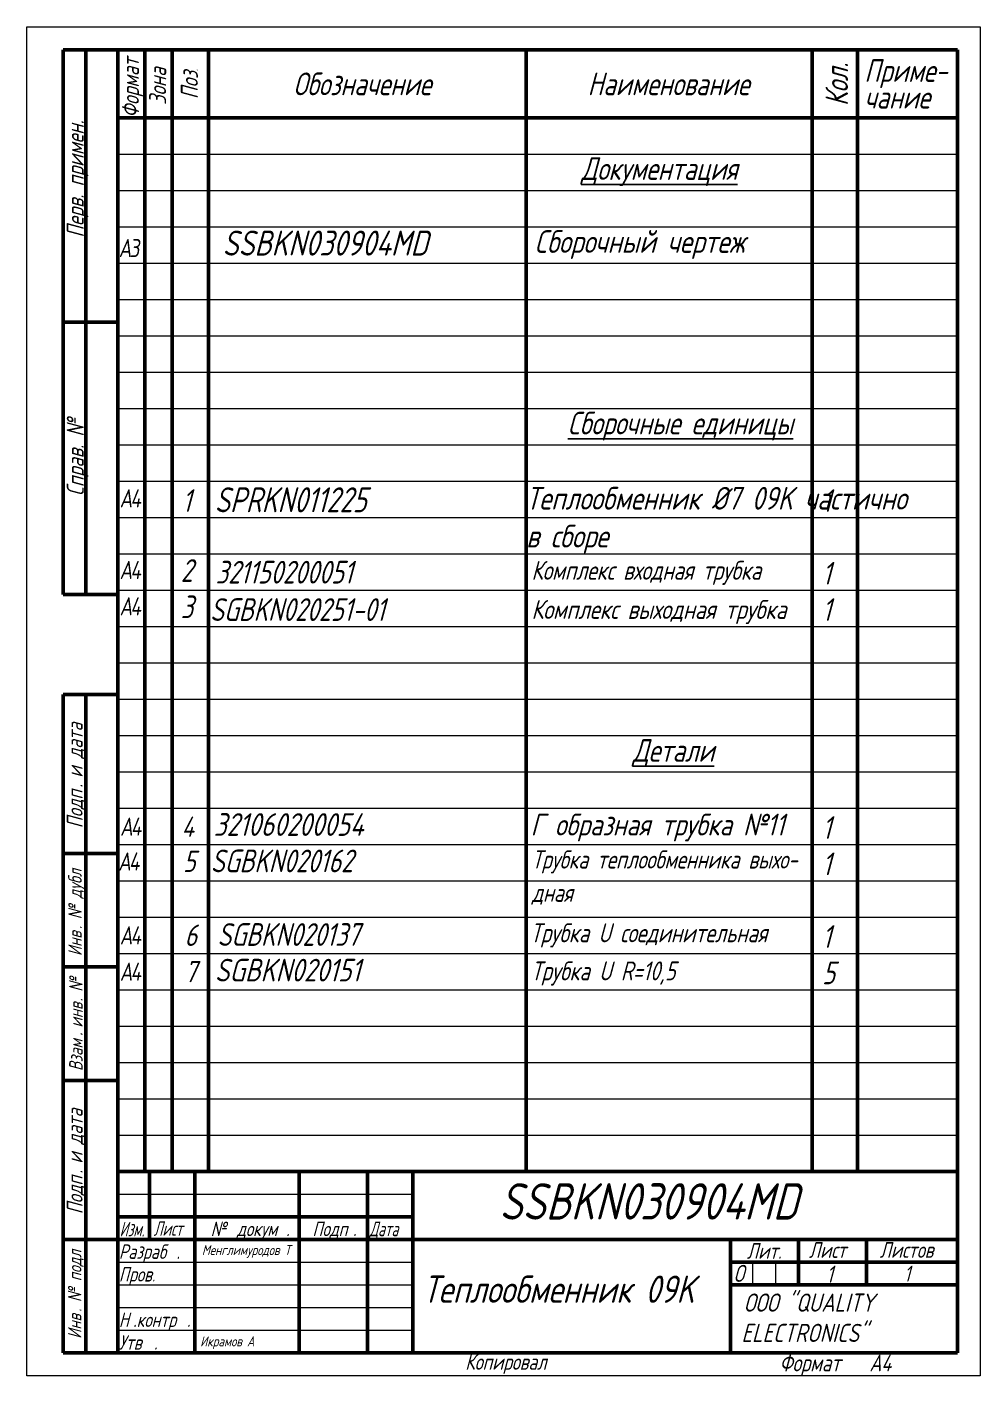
# Model space of a CAD drawing. Header units: millimetres. Extents: x 937859 to 970574, y 987894 to 996517.
# Drawn here: x 969592.8 to 969802.8, y 994745 to 995042 of the extents above; entities that cross this region are included whole.
import ezdxf

# ---------------------------------------------------------------- set-up
doc = ezdxf.new("R2010")
doc.units = ezdxf.units.MM
doc.header["$LTSCALE"] = 0.5
doc.linetypes.add('K5LT_BASIC', pattern=[0])
doc.linetypes.add('K5LT_THIN', pattern=[0])
doc.styles.add('A4x2', font='GOST_A.TTF', dxfattribs={"width": 0.955, "oblique": 15, "height": 5.5})
doc.styles.add('DPH.9S.21.02.00.000. СБ', font='GOST_A.TTF', dxfattribs={"oblique": 15, "height": 10})
doc.styles.add('KTEXTSTYLE', font='GOST_A.TTF', dxfattribs={"width": 0.96, "oblique": 15, "height": 8})
doc.styles.get("Standard").update_dxf_attribs({"font": 'GOST_A.TTF', "oblique": 15})
doc.styles.add('Table text', font='GOST_A.TTF', dxfattribs={"oblique": 15, "height": 2.8})

msp = doc.modelspace()

# ---------------------------------------------------------------- linework, layer by layer
at = {"linetype": 'K5LT_THIN', "lineweight": 18}
for p, q in [((969592.799, 995042.039), (969802.799, 995042.039)), ((969592.799, 994745.039), (969592.799, 995042.039)), ((969802.799, 995042.039), (969802.799, 994745.039)), ((969612.799, 995014.039), (969618.799, 995014.039)), ((969618.799, 995014.039), (969624.799, 995014.039)), ((969624.799, 995014.039), (969632.799, 995014.039)), ((969632.799, 995014.039), (969702.799, 995014.039)), ((969702.799, 995014.039), (969765.799, 995014.039)), ((969765.799, 995014.039), (969775.799, 995014.039)), ((969775.799, 995014.039), (969797.799, 995014.039)), ((969612.799, 995006.039), (969618.799, 995006.039)), ((969618.799, 995006.039), (969624.799, 995006.039)), ((969624.799, 995006.039), (969632.799, 995006.039)), ((969632.799, 995006.039), (969702.799, 995006.039)), ((969702.799, 995006.039), (969765.799, 995006.039)), ((969765.799, 995006.039), (969775.799, 995006.039)), ((969775.799, 995006.039), (969797.799, 995006.039)), ((969612.799, 994998.039), (969618.799, 994998.039)), ((969618.799, 994998.039), (969624.799, 994998.039)), ((969624.799, 994998.039), (969632.799, 994998.039)), ((969632.799, 994998.039), (969702.799, 994998.039)), ((969702.799, 994998.039), (969765.799, 994998.039)), ((969765.799, 994998.039), (969775.799, 994998.039)), ((969775.799, 994998.039), (969797.799, 994998.039)), ((969612.799, 994990.039), (969618.799, 994990.039)), ((969618.799, 994990.039), (969624.799, 994990.039)), ((969624.799, 994990.039), (969632.799, 994990.039)), ((969632.799, 994990.039), (969702.799, 994990.039)), ((969702.799, 994990.039), (969765.799, 994990.039)), ((969765.799, 994990.039), (969775.799, 994990.039)), ((969775.799, 994990.039), (969797.799, 994990.039)), ((969612.799, 994982.039), (969618.799, 994982.039)), ((969618.799, 994982.039), (969624.799, 994982.039)), ((969624.799, 994982.039), (969632.799, 994982.039)), ((969632.799, 994982.039), (969702.799, 994982.039)), ((969702.799, 994982.039), (969765.799, 994982.039)), ((969765.799, 994982.039), (969775.799, 994982.039)), ((969775.799, 994982.039), (969797.799, 994982.039)), ((969612.799, 994974.039), (969618.799, 994974.039)), ((969618.799, 994974.039), (969624.799, 994974.039)), ((969624.799, 994974.039), (969632.799, 994974.039)), ((969632.799, 994974.039), (969702.799, 994974.039)), ((969702.799, 994974.039), (969765.799, 994974.039)), ((969765.799, 994974.039), (969775.799, 994974.039)), ((969775.799, 994974.039), (969797.799, 994974.039)), ((969612.799, 994966.039), (969618.799, 994966.039)), ((969618.799, 994966.039), (969624.799, 994966.039)), ((969624.799, 994966.039), (969632.799, 994966.039)), ((969632.799, 994966.039), (969702.799, 994966.039)), ((969702.799, 994966.039), (969765.799, 994966.039)), ((969765.799, 994966.039), (969775.799, 994966.039)), ((969775.799, 994966.039), (969797.799, 994966.039)), ((969612.799, 994958.039), (969618.799, 994958.039)), ((969618.799, 994958.039), (969624.799, 994958.039)), ((969624.799, 994958.039), (969632.799, 994958.039)), ((969632.799, 994958.039), (969702.799, 994958.039)), ((969702.799, 994958.039), (969765.799, 994958.039)), ((969765.799, 994958.039), (969775.799, 994958.039)), ((969775.799, 994958.039), (969797.799, 994958.039)), ((969612.799, 994950.039), (969618.799, 994950.039)), ((969618.799, 994950.039), (969624.799, 994950.039)), ((969624.799, 994950.039), (969632.799, 994950.039)), ((969632.799, 994950.039), (969702.799, 994950.039)), ((969702.799, 994950.039), (969765.799, 994950.039)), ((969765.799, 994950.039), (969775.799, 994950.039)), ((969775.799, 994950.039), (969797.799, 994950.039)), ((969612.799, 994942.039), (969618.799, 994942.039)), ((969618.799, 994942.039), (969624.799, 994942.039)), ((969624.799, 994942.039), (969632.799, 994942.039)), ((969632.799, 994942.039), (969702.799, 994942.039)), ((969702.799, 994942.039), (969765.799, 994942.039)), ((969765.799, 994942.039), (969775.799, 994942.039)), ((969775.799, 994942.039), (969797.799, 994942.039)), ((969612.799, 994934.039), (969618.799, 994934.039)), ((969618.799, 994934.039), (969624.799, 994934.039)), ((969624.799, 994934.039), (969632.799, 994934.039)), ((969632.799, 994934.039), (969702.799, 994934.039)), ((969702.799, 994934.039), (969765.799, 994934.039)), ((969765.799, 994934.039), (969775.799, 994934.039)), ((969775.799, 994934.039), (969797.799, 994934.039)), ((969612.799, 994926.039), (969618.799, 994926.039)), ((969618.799, 994926.039), (969624.799, 994926.039)), ((969624.799, 994926.039), (969632.799, 994926.039)), ((969632.799, 994926.039), (969702.799, 994926.039)), ((969702.799, 994926.039), (969765.799, 994926.039)), ((969765.799, 994926.039), (969775.799, 994926.039)), ((969775.799, 994926.039), (969797.799, 994926.039)), ((969612.799, 994918.039), (969618.799, 994918.039)), ((969618.799, 994918.039), (969624.799, 994918.039)), ((969624.799, 994918.039), (969632.799, 994918.039)), ((969632.799, 994918.039), (969702.799, 994918.039)), ((969702.799, 994918.039), (969765.799, 994918.039)), ((969765.799, 994918.039), (969775.799, 994918.039)), ((969775.799, 994918.039), (969797.799, 994918.039)), ((969612.799, 994910.039), (969618.799, 994910.039)), ((969618.799, 994910.039), (969624.799, 994910.039)), ((969624.799, 994910.039), (969632.799, 994910.039)), ((969632.799, 994910.039), (969702.799, 994910.039)), ((969702.799, 994910.039), (969765.799, 994910.039)), ((969765.799, 994910.039), (969775.799, 994910.039)), ((969775.799, 994910.039), (969797.799, 994910.039)), ((969612.799, 994902.039), (969618.799, 994902.039)), ((969618.799, 994902.039), (969624.799, 994902.039)), ((969624.799, 994902.039), (969632.799, 994902.039)), ((969632.799, 994902.039), (969702.799, 994902.039)), ((969702.799, 994902.039), (969765.799, 994902.039)), ((969765.799, 994902.039), (969775.799, 994902.039)), ((969775.799, 994902.039), (969797.799, 994902.039)), ((969612.799, 994894.039), (969618.799, 994894.039)), ((969618.799, 994894.039), (969624.799, 994894.039)), ((969624.799, 994894.039), (969632.799, 994894.039)), ((969632.799, 994894.039), (969702.799, 994894.039)), ((969702.799, 994894.039), (969765.799, 994894.039)), ((969765.799, 994894.039), (969775.799, 994894.039)), ((969775.799, 994894.039), (969797.799, 994894.039)), ((969612.799, 994886.039), (969618.799, 994886.039)), ((969618.799, 994886.039), (969624.799, 994886.039)), ((969624.799, 994886.039), (969632.799, 994886.039)), ((969632.799, 994886.039), (969702.799, 994886.039)), ((969702.799, 994886.039), (969765.799, 994886.039)), ((969765.799, 994886.039), (969775.799, 994886.039)), ((969775.799, 994886.039), (969797.799, 994886.039)), ((969612.799, 994878.039), (969618.799, 994878.039)), ((969618.799, 994878.039), (969624.799, 994878.039)), ((969624.799, 994878.039), (969632.799, 994878.039)), ((969632.799, 994878.039), (969702.799, 994878.039)), ((969702.799, 994878.039), (969765.799, 994878.039)), ((969765.799, 994878.039), (969775.799, 994878.039)), ((969775.799, 994878.039), (969797.799, 994878.039)), ((969612.799, 994870.039), (969618.799, 994870.039)), ((969618.799, 994870.039), (969624.799, 994870.039)), ((969624.799, 994870.039), (969632.799, 994870.039)), ((969632.799, 994870.039), (969702.799, 994870.039)), ((969702.799, 994870.039), (969765.799, 994870.039)), ((969765.799, 994870.039), (969775.799, 994870.039)), ((969775.799, 994870.039), (969797.799, 994870.039)), ((969612.799, 994862.039), (969618.799, 994862.039)), ((969618.799, 994862.039), (969624.799, 994862.039)), ((969624.799, 994862.039), (969632.799, 994862.039)), ((969632.799, 994862.039), (969702.799, 994862.039)), ((969702.799, 994862.039), (969765.799, 994862.039)), ((969765.799, 994862.039), (969775.799, 994862.039)), ((969775.799, 994862.039), (969797.799, 994862.039)), ((969612.799, 994854.039), (969618.799, 994854.039)), ((969618.799, 994854.039), (969624.799, 994854.039)), ((969624.799, 994854.039), (969632.799, 994854.039)), ((969632.799, 994854.039), (969702.799, 994854.039)), ((969702.799, 994854.039), (969765.799, 994854.039)), ((969765.799, 994854.039), (969775.799, 994854.039)), ((969775.799, 994854.039), (969797.799, 994854.039)), ((969612.799, 994846.039), (969618.799, 994846.039)), ((969618.799, 994846.039), (969624.799, 994846.039)), ((969624.799, 994846.039), (969632.799, 994846.039)), ((969632.799, 994846.039), (969702.799, 994846.039)), ((969702.799, 994846.039), (969765.799, 994846.039)), ((969765.799, 994846.039), (969775.799, 994846.039)), ((969775.799, 994846.039), (969797.799, 994846.039)), ((969612.799, 994838.039), (969618.799, 994838.039)), ((969618.799, 994838.039), (969624.799, 994838.039)), ((969624.799, 994838.039), (969632.799, 994838.039)), ((969632.799, 994838.039), (969702.799, 994838.039)), ((969702.799, 994838.039), (969765.799, 994838.039)), ((969765.799, 994838.039), (969775.799, 994838.039)), ((969775.799, 994838.039), (969797.799, 994838.039)), ((969612.799, 994830.039), (969618.799, 994830.039)), ((969618.799, 994830.039), (969624.799, 994830.039)), ((969624.799, 994830.039), (969632.799, 994830.039)), ((969632.799, 994830.039), (969702.799, 994830.039)), ((969702.799, 994830.039), (969765.799, 994830.039)), ((969765.799, 994830.039), (969775.799, 994830.039)), ((969775.799, 994830.039), (969797.799, 994830.039)), ((969612.799, 994822.039), (969618.799, 994822.039)), ((969618.799, 994822.039), (969624.799, 994822.039)), ((969624.799, 994822.039), (969632.799, 994822.039)), ((969632.799, 994822.039), (969702.799, 994822.039)), ((969702.799, 994822.039), (969765.799, 994822.039)), ((969765.799, 994822.039), (969775.799, 994822.039)), ((969775.799, 994822.039), (969797.799, 994822.039)), ((969612.799, 994814.039), (969618.799, 994814.039)), ((969618.799, 994814.039), (969624.799, 994814.039)), ((969624.799, 994814.039), (969632.799, 994814.039)), ((969632.799, 994814.039), (969702.799, 994814.039)), ((969702.799, 994814.039), (969765.799, 994814.039)), ((969765.799, 994814.039), (969775.799, 994814.039)), ((969775.799, 994814.039), (969797.799, 994814.039)), ((969612.799, 994806.039), (969618.799, 994806.039)), ((969618.799, 994806.039), (969624.799, 994806.039)), ((969624.799, 994806.039), (969632.799, 994806.039)), ((969632.799, 994806.039), (969702.799, 994806.039)), ((969702.799, 994806.039), (969765.799, 994806.039)), ((969765.799, 994806.039), (969775.799, 994806.039)), ((969775.799, 994806.039), (969797.799, 994806.039)), ((969612.799, 994798.039), (969618.799, 994798.039)), ((969618.799, 994798.039), (969624.799, 994798.039)), ((969624.799, 994798.039), (969632.799, 994798.039)), ((969632.799, 994798.039), (969702.799, 994798.039)), ((969702.799, 994798.039), (969765.799, 994798.039)), ((969765.799, 994798.039), (969775.799, 994798.039)), ((969775.799, 994798.039), (969797.799, 994798.039)), ((969612.799, 994790.039), (969618.799, 994790.039)), ((969618.799, 994790.039), (969624.799, 994790.039)), ((969624.799, 994790.039), (969632.799, 994790.039)), ((969632.799, 994790.039), (969702.799, 994790.039)), ((969702.799, 994790.039), (969765.799, 994790.039)), ((969765.799, 994790.039), (969775.799, 994790.039)), ((969775.799, 994790.039), (969797.799, 994790.039)), ((969612.799, 994785.039), (969677.799, 994785.039)), ((969612.799, 994770.039), (969629.799, 994770.039)), ((969629.799, 994770.039), (969652.799, 994770.039)), ((969652.799, 994770.039), (969667.799, 994770.039)), ((969667.799, 994770.039), (969677.799, 994770.039)), ((969752.763, 994765.039), (969752.763, 994770.039)), ((969757.781, 994765.039), (969757.781, 994770.039)), ((969612.799, 994765.039), (969629.799, 994765.039)), ((969629.799, 994765.039), (969652.799, 994765.039)), ((969652.799, 994765.039), (969667.799, 994765.039)), ((969667.799, 994765.039), (969677.799, 994765.039)), ((969612.799, 994760.039), (969677.799, 994760.039)), ((969612.799, 994755.039), (969677.799, 994755.039)), ((969802.799, 994745.039), (969592.799, 994745.039))]:
    msp.add_line(p, q, dxfattribs=at)
at = {"linetype": 'K5LT_BASIC', "lineweight": 60}
for p, q in [((969600.799, 994917.039), (969600.799, 995037.039)), ((969612.799, 995037.039), (969600.799, 995037.039)), ((969605.799, 994917.039), (969605.799, 995037.039)), ((969612.799, 995037.039), (969797.799, 995037.039)), ((969612.799, 994750.039), (969612.799, 995037.039)), ((969618.799, 995037.039), (969618.799, 995022.039)), ((969624.799, 995037.039), (969624.799, 995022.039)), ((969632.799, 995037.039), (969632.799, 995022.039)), ((969702.799, 995037.039), (969702.799, 995022.039)), ((969765.799, 995037.039), (969765.799, 995022.039)), ((969775.799, 995037.039), (969775.799, 995022.039)), ((969797.799, 995037.039), (969797.799, 994750.039)), ((969612.799, 995022.039), (969797.799, 995022.039)), ((969618.799, 995022.039), (969618.799, 995014.039)), ((969624.799, 995022.039), (969624.799, 995014.039)), ((969632.799, 995022.039), (969632.799, 995014.039)), ((969702.799, 995022.039), (969702.799, 995014.039)), ((969765.799, 995022.039), (969765.799, 995014.039)), ((969775.799, 995022.039), (969775.799, 995014.039)), ((969618.799, 995014.039), (969618.799, 995006.039)), ((969624.799, 995014.039), (969624.799, 995006.039)), ((969632.799, 995014.039), (969632.799, 995006.039)), ((969702.799, 995014.039), (969702.799, 995006.039)), ((969765.799, 995014.039), (969765.799, 995006.039)), ((969775.799, 995014.039), (969775.799, 995006.039)), ((969618.799, 995006.039), (969618.799, 994998.039)), ((969624.799, 995006.039), (969624.799, 994998.039)), ((969632.799, 995006.039), (969632.799, 994998.039)), ((969702.799, 995006.039), (969702.799, 994998.039)), ((969765.799, 995006.039), (969765.799, 994998.039)), ((969775.799, 995006.039), (969775.799, 994998.039)), ((969618.799, 994998.039), (969618.799, 994990.039)), ((969624.799, 994998.039), (969624.799, 994990.039)), ((969632.799, 994998.039), (969632.799, 994990.039)), ((969702.799, 994998.039), (969702.799, 994990.039)), ((969765.799, 994998.039), (969765.799, 994990.039)), ((969775.799, 994998.039), (969775.799, 994990.039)), ((969618.799, 994990.039), (969618.799, 994982.039)), ((969624.799, 994990.039), (969624.799, 994982.039)), ((969632.799, 994990.039), (969632.799, 994982.039)), ((969702.799, 994990.039), (969702.799, 994982.039)), ((969765.799, 994990.039), (969765.799, 994982.039)), ((969775.799, 994990.039), (969775.799, 994982.039)), ((969618.799, 994982.039), (969618.799, 994974.039)), ((969624.799, 994982.039), (969624.799, 994974.039)), ((969632.799, 994982.039), (969632.799, 994974.039)), ((969702.799, 994982.039), (969702.799, 994974.039)), ((969765.799, 994982.039), (969765.799, 994974.039)), ((969775.799, 994982.039), (969775.799, 994974.039)), ((969612.799, 994977.039), (969600.799, 994977.039)), ((969618.799, 994974.039), (969618.799, 994966.039)), ((969624.799, 994974.039), (969624.799, 994966.039)), ((969632.799, 994974.039), (969632.799, 994966.039)), ((969702.799, 994974.039), (969702.799, 994966.039)), ((969765.799, 994974.039), (969765.799, 994966.039)), ((969775.799, 994974.039), (969775.799, 994966.039)), ((969618.799, 994966.039), (969618.799, 994958.039)), ((969624.799, 994966.039), (969624.799, 994958.039)), ((969632.799, 994966.039), (969632.799, 994958.039)), ((969702.799, 994966.039), (969702.799, 994958.039)), ((969765.799, 994966.039), (969765.799, 994958.039)), ((969775.799, 994966.039), (969775.799, 994958.039)), ((969618.799, 994958.039), (969618.799, 994950.039)), ((969624.799, 994958.039), (969624.799, 994950.039)), ((969632.799, 994958.039), (969632.799, 994950.039)), ((969702.799, 994958.039), (969702.799, 994950.039)), ((969765.799, 994958.039), (969765.799, 994950.039)), ((969775.799, 994958.039), (969775.799, 994950.039)), ((969618.799, 994950.039), (969618.799, 994942.039)), ((969624.799, 994950.039), (969624.799, 994942.039)), ((969632.799, 994950.039), (969632.799, 994942.039)), ((969702.799, 994950.039), (969702.799, 994942.039)), ((969765.799, 994950.039), (969765.799, 994942.039)), ((969775.799, 994950.039), (969775.799, 994942.039)), ((969618.799, 994942.039), (969618.799, 994934.039)), ((969624.799, 994942.039), (969624.799, 994934.039)), ((969632.799, 994942.039), (969632.799, 994934.039)), ((969702.799, 994942.039), (969702.799, 994934.039)), ((969765.799, 994942.039), (969765.799, 994934.039)), ((969775.799, 994942.039), (969775.799, 994934.039)), ((969618.799, 994934.039), (969618.799, 994926.039)), ((969624.799, 994934.039), (969624.799, 994926.039)), ((969632.799, 994934.039), (969632.799, 994926.039)), ((969702.799, 994934.039), (969702.799, 994926.039)), ((969765.799, 994934.039), (969765.799, 994926.039)), ((969775.799, 994934.039), (969775.799, 994926.039)), ((969618.799, 994926.039), (969618.799, 994918.039)), ((969624.799, 994926.039), (969624.799, 994918.039)), ((969632.799, 994926.039), (969632.799, 994918.039)), ((969702.799, 994926.039), (969702.799, 994918.039)), ((969765.799, 994926.039), (969765.799, 994918.039)), ((969775.799, 994926.039), (969775.799, 994918.039)), ((969618.799, 994918.039), (969618.799, 994910.039)), ((969624.799, 994918.039), (969624.799, 994910.039)), ((969632.799, 994918.039), (969632.799, 994910.039)), ((969702.799, 994918.039), (969702.799, 994910.039)), ((969765.799, 994918.039), (969765.799, 994910.039)), ((969775.799, 994918.039), (969775.799, 994910.039)), ((969612.799, 994917.039), (969600.799, 994917.039)), ((969618.799, 994910.039), (969618.799, 994902.039)), ((969624.799, 994910.039), (969624.799, 994902.039)), ((969632.799, 994910.039), (969632.799, 994902.039)), ((969702.799, 994910.039), (969702.799, 994902.039)), ((969765.799, 994910.039), (969765.799, 994902.039)), ((969775.799, 994910.039), (969775.799, 994902.039)), ((969618.799, 994902.039), (969618.799, 994894.039)), ((969624.799, 994902.039), (969624.799, 994894.039)), ((969632.799, 994902.039), (969632.799, 994894.039)), ((969702.799, 994902.039), (969702.799, 994894.039)), ((969765.799, 994902.039), (969765.799, 994894.039)), ((969775.799, 994902.039), (969775.799, 994894.039)), ((969600.799, 994750.039), (969600.799, 994895.039)), ((969612.799, 994895.039), (969600.799, 994895.039)), ((969605.799, 994750.039), (969605.799, 994895.039)), ((969618.799, 994894.039), (969618.799, 994886.039)), ((969624.799, 994894.039), (969624.799, 994886.039)), ((969632.799, 994894.039), (969632.799, 994886.039)), ((969702.799, 994894.039), (969702.799, 994886.039)), ((969765.799, 994894.039), (969765.799, 994886.039)), ((969775.799, 994894.039), (969775.799, 994886.039)), ((969618.799, 994886.039), (969618.799, 994878.039)), ((969624.799, 994886.039), (969624.799, 994878.039)), ((969632.799, 994886.039), (969632.799, 994878.039)), ((969702.799, 994886.039), (969702.799, 994878.039)), ((969765.799, 994886.039), (969765.799, 994878.039)), ((969775.799, 994886.039), (969775.799, 994878.039)), ((969618.799, 994878.039), (969618.799, 994870.039)), ((969624.799, 994878.039), (969624.799, 994870.039)), ((969632.799, 994878.039), (969632.799, 994870.039)), ((969702.799, 994878.039), (969702.799, 994870.039)), ((969765.799, 994878.039), (969765.799, 994870.039)), ((969775.799, 994878.039), (969775.799, 994870.039)), ((969618.799, 994870.039), (969618.799, 994862.039)), ((969624.799, 994870.039), (969624.799, 994862.039)), ((969632.799, 994870.039), (969632.799, 994862.039)), ((969702.799, 994870.039), (969702.799, 994862.039)), ((969765.799, 994870.039), (969765.799, 994862.039)), ((969775.799, 994870.039), (969775.799, 994862.039)), ((969618.799, 994862.039), (969618.799, 994854.039)), ((969624.799, 994862.039), (969624.799, 994854.039)), ((969632.799, 994862.039), (969632.799, 994854.039)), ((969702.799, 994862.039), (969702.799, 994854.039)), ((969765.799, 994862.039), (969765.799, 994854.039)), ((969775.799, 994862.039), (969775.799, 994854.039)), ((969612.799, 994860.039), (969600.799, 994860.039)), ((969618.799, 994854.039), (969618.799, 994846.039)), ((969624.799, 994854.039), (969624.799, 994846.039)), ((969632.799, 994854.039), (969632.799, 994846.039)), ((969702.799, 994854.039), (969702.799, 994846.039)), ((969765.799, 994854.039), (969765.799, 994846.039)), ((969775.799, 994854.039), (969775.799, 994846.039)), ((969618.799, 994846.039), (969618.799, 994838.039)), ((969624.799, 994846.039), (969624.799, 994838.039)), ((969632.799, 994846.039), (969632.799, 994838.039)), ((969702.799, 994846.039), (969702.799, 994838.039)), ((969765.799, 994846.039), (969765.799, 994838.039)), ((969775.799, 994846.039), (969775.799, 994838.039)), ((969618.799, 994838.039), (969618.799, 994830.039)), ((969624.799, 994838.039), (969624.799, 994830.039)), ((969632.799, 994838.039), (969632.799, 994830.039)), ((969702.799, 994838.039), (969702.799, 994830.039)), ((969765.799, 994838.039), (969765.799, 994830.039)), ((969775.799, 994838.039), (969775.799, 994830.039)), ((969612.799, 994835.039), (969600.799, 994835.039)), ((969618.799, 994830.039), (969618.799, 994822.039)), ((969624.799, 994830.039), (969624.799, 994822.039)), ((969632.799, 994830.039), (969632.799, 994822.039)), ((969702.799, 994830.039), (969702.799, 994822.039)), ((969765.799, 994830.039), (969765.799, 994822.039)), ((969775.799, 994830.039), (969775.799, 994822.039)), ((969618.799, 994822.039), (969618.799, 994814.039)), ((969624.799, 994822.039), (969624.799, 994814.039)), ((969632.799, 994822.039), (969632.799, 994814.039)), ((969702.799, 994822.039), (969702.799, 994814.039)), ((969765.799, 994822.039), (969765.799, 994814.039)), ((969775.799, 994822.039), (969775.799, 994814.039)), ((969618.799, 994814.039), (969618.799, 994806.039)), ((969624.799, 994814.039), (969624.799, 994806.039)), ((969632.799, 994814.039), (969632.799, 994806.039)), ((969702.799, 994814.039), (969702.799, 994806.039)), ((969765.799, 994814.039), (969765.799, 994806.039)), ((969775.799, 994814.039), (969775.799, 994806.039)), ((969612.799, 994810.039), (969600.799, 994810.039)), ((969618.799, 994806.039), (969618.799, 994798.039)), ((969624.799, 994806.039), (969624.799, 994798.039)), ((969632.799, 994806.039), (969632.799, 994798.039)), ((969702.799, 994806.039), (969702.799, 994798.039)), ((969765.799, 994806.039), (969765.799, 994798.039)), ((969775.799, 994806.039), (969775.799, 994798.039)), ((969618.799, 994798.039), (969618.799, 994790.039)), ((969624.799, 994798.039), (969624.799, 994790.039)), ((969632.799, 994798.039), (969632.799, 994790.039)), ((969702.799, 994798.039), (969702.799, 994790.039)), ((969765.799, 994798.039), (969765.799, 994790.039)), ((969775.799, 994798.039), (969775.799, 994790.039)), ((969612.799, 994790.039), (969797.799, 994790.039)), ((969612.799, 994750.039), (969612.799, 994790.039)), ((969619.799, 994775.039), (969619.799, 994790.039)), ((969629.799, 994765.039), (969629.799, 994790.039)), ((969652.799, 994765.039), (969652.799, 994790.039)), ((969667.799, 994765.039), (969667.799, 994790.039)), ((969677.799, 994750.039), (969677.799, 994790.039)), ((969612.799, 994780.039), (969619.799, 994780.039)), ((969619.799, 994780.039), (969629.799, 994780.039)), ((969629.799, 994780.039), (969652.799, 994780.039)), ((969652.799, 994780.039), (969667.799, 994780.039)), ((969667.799, 994780.039), (969677.799, 994780.039)), ((969612.799, 994775.039), (969600.799, 994775.039)), ((969612.799, 994775.039), (969619.799, 994775.039)), ((969619.799, 994775.039), (969629.799, 994775.039)), ((969629.799, 994775.039), (969652.799, 994775.039)), ((969652.799, 994775.039), (969667.799, 994775.039)), ((969667.799, 994775.039), (969677.799, 994775.039)), ((969677.799, 994775.039), (969797.799, 994775.039)), ((969747.799, 994750.039), (969747.799, 994775.039)), ((969762.799, 994765.039), (969762.799, 994775.039)), ((969777.799, 994765.039), (969777.799, 994775.039)), ((969747.799, 994770.039), (969762.799, 994770.039)), ((969762.799, 994770.039), (969797.799, 994770.039)), ((969629.799, 994750.039), (969629.799, 994765.039)), ((969652.799, 994750.039), (969652.799, 994765.039)), ((969667.799, 994750.039), (969667.799, 994765.039)), ((969747.799, 994765.039), (969752.763, 994765.039)), ((969752.763, 994765.039), (969757.781, 994765.039)), ((969757.781, 994765.039), (969762.799, 994765.039)), ((969762.799, 994765.039), (969777.799, 994765.039)), ((969777.799, 994765.039), (969797.799, 994765.039)), ((969612.799, 994750.039), (969600.799, 994750.039)), ((969797.799, 994750.039), (969612.799, 994750.039))]:
    msp.add_line(p, q, dxfattribs=at)

# ---------------------------------------------------------------- texts
at = {"style": 'KTEXTSTYLE', "oblique": 15, "width": 0.965}
for s, height, p in [('и дата', 3.5, (969605.074, 994876.739)), ('Подп', 3.5, (969605.074, 994865.594)), ('. ', 3.5, (969605.074, 994874.499)), ('дубл', 2.975, (969604.869, 994850.14)), ('. № ', 2.975, (969604.869, 994843.392)), ('Инв', 2.975, (969604.869, 994837.456)), ('. №', 2.975, (969605.074, 994827.431)), ('инв', 2.975, (969605.074, 994821.709)), ('Взам', 2.975, (969605.074, 994812.133)), ('. ', 3.5, (969605.074, 994819.805)), ('и дата', 3.5, (969605.074, 994791.739)), ('. ', 3.5, (969605.074, 994789.499)), ('Подп', 3.5, (969605.074, 994780.594)), ('подл', 2.975, (969604.814, 994765.834)), ('. № ', 2.975, (969604.814, 994759.086)), ('Инв', 2.975, (969604.814, 994753.15))]:
    msp.add_text(s, height=height, rotation=90, dxfattribs=at).set_placement(p)
at = {"style": 'KTEXTSTYLE', "oblique": 15}
for s, height, width, p in [('Изм', 3.2, 0.797, (969613.209, 994775.728)), ('Лист', 3.2, 0.816, (969620.72, 994775.828)), ('№ ', 3.2, 0.965, (969633.278, 994775.763)), ('докум', 3.2, 0.965, (969639.045, 994775.763)), ('Подп', 3.2, 0.965, (969655.705, 994775.763)), ('Дата', 3.2, 0.816, (969668.259, 994775.76)), ('.', 3.5, 0.797, (969618.011, 994775.647)), ('.', 3.5, 0.965, (969649.882, 994775.763)), ('.', 3.5, 0.965, (969664.61, 994775.763)), ('Разраб', 3.2, 0.965, (969613.057, 994770.763)), ('Пров.', 3.2, 0.965, (969613.057, 994765.763)), ('.', 3.5, 0.965, (969625.705, 994770.763)), ('Н', 3.2, 0.965, (969613.057, 994755.763)), ('контр', 3.2, 0.965, (969616.96, 994755.763)), ('Утв', 3.2, 0.965, (969613.057, 994750.763)), ('.', 3.5, 0.965, (969616.169, 994755.763)), ('.', 3.5, 0.965, (969628.011, 994755.763)), ('.', 3.5, 0.965, (969620.756, 994750.763)), ('Копировал', 3.5, 0.965, (969689.354, 994746.337))]:
    msp.add_text(s, height=height, dxfattribs=dict(at, width=width)).set_placement(p)
at = {"attachment_point": 1, "rotation": 90}
for s, insert, char_height, width, style in [('{\\Q15;\\W0.946;Формат}', (969613.722, 995022.039), 3.75, 18.11023, 'KTEXTSTYLE'), ('{\\Q15;\\W0.965;Зона}', (969619.722, 995024.885), 3.75, 11.55308, 'KTEXTSTYLE'), ('{\\W0.965;Кол.}', (969768.722, 995024.603), 5, 11.65432, 'DPH.9S.21.02.00.000. СБ'), ('{\\Q15;\\W0.965;Перв. примен.}', (969601.572, 994995.648), 3.75, 29.12715, 'KTEXTSTYLE'), ('{\\Q15;\\W0.965;Справ. №}', (969601.572, 994938.762), 3.75, 22.57499, 'KTEXTSTYLE')]:
    msp.add_mtext(s, dxfattribs=dict(at, insert=insert, char_height=char_height, width=width, style=style))
at = {"attachment_point": 1}
for s, insert, char_height, width, style in [('{\\W0.965;Приме-}', (969777.299, 995034.937), 5, 22.7006, 'DPH.9S.21.02.00.000. СБ'), ('{\\W0.965;Обозначение}', (969651.477, 995032.005), 5, 26.3873, 'DPH.9S.21.02.00.000. СБ'), ('{\\W0.965;Наименование}', (969716.323, 995032.005), 5, 24.70682, 'DPH.9S.21.02.00.000. СБ'), ('{\\W0.965;чание}', (969777.299, 995029.073), 5, 11.65432, 'DPH.9S.21.02.00.000. СБ'), ('{\\W0.965;\\LДокументация}', (969714.927, 995013.363), 5, 27.23045, 'KTEXTSTYLE'), ('{\\Q15;\\W0.965;\\LСборочные единицы}', (969711.957, 994957.318), 5, 61.63566, 'KTEXTSTYLE'), ('{\\Q15;\\W0.965;\\LДетали}', (969726.25, 994885.228), 5, 17.17908, 'KTEXTSTYLE'), ('{\\W0.965;О}', (969748.506, 994769.439), 3.75, 3.77276, 'KTEXTSTYLE'), ('{\\Q15;\\W0.965;1}', (969768.921, 994769.265), 3.75, 3.77276, 'KTEXTSTYLE'), ('{\\Q15;\\W0.965;Формат}', (969758.587, 994749.733), 3.75, 11.09205, 'KTEXTSTYLE'), ('{\\Q15;\\W0.965;A4}', (969778.411, 994749.738), 3.75, 10.38173, 'KTEXTSTYLE')]:
    msp.add_mtext(s, dxfattribs=dict(at, insert=insert, char_height=char_height, width=width, style=style))
at = {"insert": (969626.722, 995026.159), "char_height": 2.5, "attachment_point": 1, "rotation": 90, "style": 'KTEXTSTYLE'}
msp.add_mtext('{\\H1.5x;\\Q15;\\W0.965;Поз\\H0.46667x;.}', dxfattribs=at)
at = {"lineweight": 15, "attachment_point": 1, "style": 'KTEXTSTYLE'}
for s, insert, char_height in [('{\\Q9;\\W0.965;\\T0.75;А3}', (969613.023, 994995.356), 4), ('{\\Q9;\\W0.965;\\T0.75;А4}', (969613.23, 994940.231), 4), ('{\\H2x;\\Q15;\\W0.965;1}', (969627.011, 994940.244), 2.5), ('{\\H2x;\\Q15;\\W0.965;1}', (969768.011, 994940.244), 2.5), ('{\\Q9;\\W0.965;\\T0.75;А4}', (969613.223, 994924.464), 4), ('{\\H2x;\\Q15;\\W0.965;2}', (969626.668, 994924.842), 2.5), ('{\\H2x;\\Q15;\\W0.965;1}', (969768.011, 994924.244), 2.5), ('{\\Q9;\\W0.965;\\T0.75;А4}', (969613.223, 994916.464), 4), ('{\\H2x;\\Q15;\\W0.965;3}', (969626.668, 994916.842), 2.5), ('{\\H2x;\\Q15;\\W0.965;1}', (969768.011, 994916.244), 2.5), ('{\\H2x;\\Q15;\\W0.965;1}', (969768.011, 994868.244), 2.5), ('{\\Q9;\\W0.965;\\T0.75;А4}', (969612.924, 994860.271), 4), ('{\\H2x;\\Q15;\\W0.965;1}', (969768.011, 994860.244), 2.5), ('{\\Q9;\\W0.965;\\T0.75;А4}', (969613.264, 994843.991), 4), ('{\\H2x;\\Q15;\\W0.965;1}', (969768.011, 994844.244), 2.5), ('{\\Q9;\\W0.965;\\T0.75;А4}', (969613.264, 994835.991), 4), ('{\\H2x;\\Q15;\\W0.965;5}', (969768.011, 994836.244), 2.5)]:
    msp.add_mtext(s, dxfattribs=dict(at, insert=insert, char_height=char_height))
at = {"color": 0, "attachment_point": 1}
for s, insert, char_height, width, style in [('{\\W1;\\C256;SSBKN030904MD}', (969635.907, 994997.2), 5.5, 45.7411, 'A4x2'), ('SPRKN011225 ', (969634.176, 994940.669), 5.5, 40.18198, 'A4x2'), ('{\\W1;\\C256;Теплообменник %%C7 09K частично в сборе}', (969702.799, 994940.755), 5, 88.60061, 'A4x2'), ('{\\W0.965;\\C256;321150200051}', (969634.357, 994924.479), 5, 176.2203, 'A4x2'), ('Комплекс входная трубка', (969703.965, 994924.477), 4.16667, 56.13681, 'A4x2'), ('SGBKN020251-01 ', (969633.136, 994916.244), 5, 176.2203, 'A4x2'), ('{\\W1;\\C256;Комплекс выходная трубка }', (969703.965, 994915.855), 4.16667, 70.92425, 'A4x2'), ('SGBKN020162', (969633.303, 994860.896), 5, 38.63664, 'A4x2'), ('\\pxsm1.1;Трубка теплообменника выхо-\\Pдная', (969704.041, 994860.716), 4, 104.89871, 'A4x2'), ('SGBKN020137', (969634.766, 994844.691), 5, 34.74434, 'A4x2'), ('Трубка U соединительная\\P', (969703.737, 994844.64), 4.16667, 58.16946, 'A4x2'), ('Трубка U R=10,5 \\P', (969703.884, 994836.257), 4.16667, 35.19782, 'A4x2'), ('{\\Q15;\\W1;\\C256;SSBKN030904MD}', (969696.909, 994787.418), 8, 645.89143, 'KTEXTSTYLE')]:
    msp.add_mtext(s, dxfattribs=dict(at, insert=insert, char_height=char_height, width=width, style=style))
at = {"lineweight": 25, "attachment_point": 1}
for s, width, heights, insert, char_height in [('Сборочный чертеж', 81.62791, [28.458], (969704.647, 994997.291), 5), ('Теплообменник 09K{\\C0; }', 74.97692, [0], (969680.024, 994767.083), 6)]:
    msp.add_mtext_dynamic_manual_height_columns(s, width=width, gutter_width=63.951, heights=heights, dxfattribs=dict(at, insert=insert, char_height=char_height))
at = {"attachment_point": 1, "style": 'KTEXTSTYLE'}
for s, insert, char_height in [('{\\Q9;\\W0.965;\\T0.75;А4}', (969613.341, 994867.947), 4), ('\\H3.5;\\W0.965;\\Q15;\\Q15;Лит.', (969751.409, 994774.265), 2.5), ('\\H3.5;\\W0.965;\\Q15;\\Q15;Лист', (969765.074, 994774.466), 2.5), ('\\H3.5;\\W0.965;\\Q15;\\Q15;Листов', (969780.679, 994774.492), 2.5), ('{\\H1.4x;\\Q15;\\W0.965;1}', (969786.05, 994769.265), 2.5)]:
    msp.add_mtext(s, dxfattribs=dict(at, insert=insert, char_height=char_height))
at = {"attachment_point": 1, "style": 'Table text'}
for s, width, insert, char_height in [('4', 1.97506, (969626.853, 994868.175), 4.5), ('321060200054', 76.00186, (969633.937, 994868.91), 5)]:
    msp.add_mtext_dynamic_manual_height_columns(s, width=width, gutter_width=6.965, heights=[0], dxfattribs=dict(at, insert=insert, char_height=char_height))
at = {"attachment_point": 1}
for s, insert, char_height, width in [('Г образная трубка №11 ', (969703.776, 994868.798), 4.8, 129.09414), ('\\pxqc; ООО "QUALITY ELECTRONICS"', (969742.938, 994763.129), 4, 42.33561)]:
    msp.add_mtext(s, dxfattribs=dict(at, insert=insert, char_height=char_height, width=width))
at = {"lineweight": 15, "char_height": 4.7, "attachment_point": 1, "style": 'Table text'}
for s, insert in [('5', (969627.175, 994860.657)), ('6', (969627.515, 994844.377)), ('7', (969627.515, 994836.377))]:
    msp.add_mtext_dynamic_manual_height_columns(s, width=6.33055, gutter_width=22.323, heights=[0], dxfattribs=dict(at, insert=insert))
at = {"attachment_point": 1}
for s, width, gutter_width, insert, char_height in [('SGBKN020151', 127.04654, 0.277, (969634.208, 994836.845), 5), ('Менглимуродов Т', 26.60953, 0.535, (969631.342, 994773.789), 2.2), ('Икрамов А', 27.42805, 0.535, (969630.963, 994753.69), 2.2)]:
    msp.add_mtext_dynamic_manual_height_columns(s, width=width, gutter_width=gutter_width, heights=[0], dxfattribs=dict(at, insert=insert, char_height=char_height))

doc.saveas('drawing.dxf')
